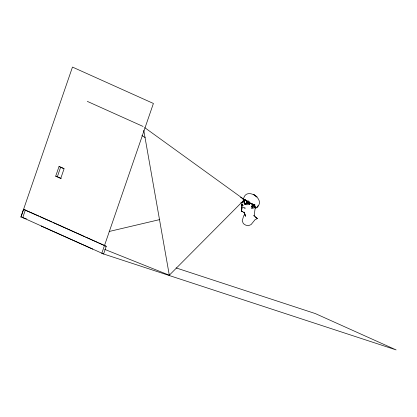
<?xml version="1.0" encoding="UTF-8"?>
<svg xmlns="http://www.w3.org/2000/svg" width="417" height="417" viewBox="0 0 417 417"><rect width="100%" height="100%" fill="white"/><g stroke="black" fill="none" stroke-linecap="round" stroke-linejoin="round"><path stroke-width="0.63" d="M243.731 199.764A0.709 0.615 -38.3 0 1 243.773 200.051L243.768 200.129A0.735 0.672 -49.9 0 1 243.627 200.504L243.445 200.739A6.14 5.504 -71.8 0 1 243.147 201.15A6.052 5.385 -86.8 0 1 242.871 201.557L242.772 201.625A2.721 2.294 84.4 0 1 242.548 201.922L242.538 201.932A2.778 2.205 77.7 0 1 242.308 202.209L241.996 202.49A1.496 0.975 73.4 0 1 241.719 202.615A1.47 0.813 71.8 0 1 241.563 202.636L241.391 202.615A2.538 1.209 77.1 0 1 241.12 202.537L241.188 202.542A2.549 1.215 77.1 0 0 241.506 202.641A1.496 0.844 74.5 0 0 241.667 202.626L241.766 202.631A1.47 0.954 70.3 0 0 242.027 202.516L242.35 202.219A2.726 2.194 74.2 0 0 242.585 201.948A2.669 2.288 81.3 0 0 242.814 201.64M241.057 202.438L241.167 202.547A2.497 1.147 74.7 0 0 241.438 202.631L241.693 202.672A1.47 0.813 71.8 0 0 241.844 202.672L241.896 202.662A1.47 0.954 70.3 0 0 242.157 202.553L242.48 202.255A2.726 2.194 74.2 0 0 242.715 201.979A2.669 2.288 81.3 0 0 242.944 201.672L242.986 201.609A6.052 5.385 -86.8 0 0 243.273 201.192A6.14 5.504 -71.8 0 0 243.559 200.796L243.757 200.541A0.735 0.672 -49.9 0 0 243.898 200.16L243.898 200.087A0.709 0.615 -38.3 0 0 243.83 199.738M245.822 204.189A1.095 0.813 62 0 1 245.66 204.221L245.259 204.163A2.497 1.381 71.8 0 1 245.113 204.111A2.497 1.381 71.8 0 1 244.784 203.97L244.628 203.866A1.496 0.714 77.1 0 1 244.492 203.757L244.451 203.71A1.496 0.589 80.9 0 1 244.284 203.423L244.148 202.943A2.778 0.735 -88.9 0 1 244.107 202.563L244.107 202.547A2.721 0.615 -82.9 0 1 244.122 202.167L244.174 202.078A6.052 1.032 -76.7 0 1 244.263 201.604A6.14 1.089 -69.8 0 1 244.404 201.15L245.003 200.223A2.288 0.407 -53.6 0 1 245.081 200.176A2.111 0.62 -49 0 1 245.144 200.134L245.206 200.129A2.304 0.834 -53.2 0 1 245.29 200.144A9.565 4.008 -46.8 0 1 245.566 200.228A8.908 4.566 -43.3 0 1 245.822 200.337A9.299 5.645 -41.1 0 1 246.046 200.441L246.03 200.441A9.482 5.802 -44.1 0 0 245.78 200.327A9.075 4.764 -45.9 0 0 245.535 200.223A9.68 4.253 -49 0 0 245.295 200.144L245.206 200.129A2.08 0.547 -47 0 0 245.081 200.176M241.683 205.336L241.667 209.715L241.844 208.74L241.36 210.663L242.037 211.45L244.753 212.878L243.914 212.003L245.457 216.314L244.711 213.999L244.899 214.771L244.972 213.984L243.674 215.876L242.194 220.796L243.382 223.668L245.722 225.133L248.261 225.753L251.065 224.601L255.011 219.749L257.367 218.529L253.619 215.292M251.633 206.915L251.712 205.821L251.446 207.291M242.105 205.821L242.251 204.987L242.079 206.941M241.907 208.662L241.86 209.047L241.74 207.374M252.082 204.184L252.348 204.09M244.127 202.089L244.133 202.068A6.156 1.298 -76.6 0 1 244.211 201.593A6.198 1.345 -70.2 0 1 244.346 201.14L244.935 200.202A2.294 0.495 -55.1 0 1 245.019 200.16M241.969 204.2L242.063 203.673M246.457 203.293L246.963 201.416A0.688 0.594 -38.3 0 0 246.911 201.015L246.88 200.963M246.775 201.369L245.858 203.996A1.126 0.829 66 0 1 245.472 204.168L245.186 204.148A2.549 1.433 74.5 0 1 244.852 203.976L244.68 203.913M246.895 201.401L246.473 203.053M244.331 203.439L244.315 203.413A1.47 0.542 78.9 0 0 244.498 203.72L244.498 203.72A1.47 0.672 74.7 0 0 244.675 203.882L244.732 203.929A2.538 1.428 74.5 0 0 245.055 204.111L245.54 204.221A1.095 0.813 62 0 0 245.926 204.012L246.332 203.261L249.538 203.371M247.125 201.812C246.609 201.703 246.296 201.625 246.968 202.193L247.125 201.812L250.07 202.975M245.535 200.223L245.941 200.202L242.611 198.888M243.809 200.196C244.581 200.066 243.476 201.103 243.726 200.082M243.909 200.15L243.664 200.092A0.761 0.683 -53.8 0 1 243.512 200.556L243.387 200.723A6.198 5.442 -72.3 0 1 243.101 201.14A6.156 5.364 -85.1 0 1 242.824 201.547L242.824 201.547M244.352 200.374C245.149 201.312 243.168 200.051 244.55 200.405M244.471 200.78L244.581 200.426M249.392 203.366L246.374 203.287L246.828 201.411A0.688 0.594 -38.3 0 0 246.781 200.978L246.822 200.963A0.756 0.579 -46.2 0 0 246.676 200.796L246.629 200.759A5.405 4.191 -42.7 0 0 246.416 200.65A5.093 3.55 -40.7 0 0 246.093 200.468A9.482 5.802 -44.1 0 0 245.894 200.353L245.936 200.196M246.765 201.666C247 202.506 246.369 201.578 247.072 201.792M26.443 218.847L20.923 217.033L23.561 209.365L38.953 216.063M25.374 209.959L22.737 217.627L103.598 253.984L106.241 246.317L98.568 242.866M59.021 166.534L64.072 168.807L60.746 178.455L55.701 176.183L59.021 166.534L60.126 166.899M61.283 178.492L57.358 176.73L60.679 167.081L64.046 168.593M246.468 203.058L246.338 203.397M244.544 201.161L245.128 200.254A2.288 0.407 -53.6 0 1 245.206 200.207L245.405 200.176A9.68 4.253 -49 0 1 245.639 200.249L245.649 200.254A8.866 4.655 -45.9 0 1 245.832 200.327L245.894 200.353M246.254 203.564L246.051 204.049M247.203 202.287L247.354 201.906M252.05 204.236L247.005 201.765L246.854 202.146L247.557 202.433M246.072 200.457L246.051 200.452A5.166 3.586 -44 0 1 246.358 200.629L246.562 200.765A0.756 0.579 -46.2 0 1 246.697 200.916L246.76 200.947M246.51 200.551L246.629 200.759A0.745 0.579 -42.7 0 1 246.796 201.348M244.743 203.897A1.496 0.714 77.1 0 1 244.607 203.783L244.565 203.741A1.496 0.589 80.9 0 1 244.398 203.454L244.263 202.975A2.778 0.735 -88.9 0 1 244.226 202.594L244.221 202.579A2.721 0.615 -82.9 0 1 244.237 202.198L244.242 202.115A6.156 1.298 -76.6 0 1 244.331 201.625A6.198 1.345 -70.2 0 1 244.461 201.166L245.05 200.233A2.294 0.495 -55.1 0 1 245.133 200.191L245.217 200.144A2.294 0.766 -51.4 0 1 245.342 200.155L245.446 200.186A9.565 4.008 -46.8 0 1 245.691 200.264A8.908 4.566 -43.3 0 1 245.952 200.368A9.299 5.645 -41.1 0 1 246.171 200.473A5.166 3.586 -44 0 1 246.478 200.66L246.525 200.556M249.543 203.548L248.975 204.372L249.642 203.491M249.528 203.991L249.7 203.605L249.371 204.309L249.663 203.71L249.512 204.028M254.651 206.118L254.198 206.874L254.636 206.144M252.202 203.897L252.327 204.158L248.824 202.516M243.742 198.117C246.796 186.753 266.322 199.555 256.908 207.327L258.092 205.847L256.731 207.661L255.089 208.474L254.146 216.256M241.709 203.767L241.448 204.611L242.496 205.581L242.053 204.856M252.327 206.884L252.66 205.664L252.473 205.92M255.131 206.415L253.958 207.947M249.168 204.101L249.465 203.616L249.33 203.96M243.351 201.515L243.476 201.364M254.709 206.102L254.521 205.555L254.709 206.102L254.115 206.874L254.521 206.415M246.614 202.042L246.958 201.745L246.801 202.125L249.882 203.433M104.74 249.392L169.307 275.21L244.388 199.66L144.668 127.602M246.066 203.944L245.988 204.012A1.126 0.829 66 0 1 245.587 204.2L245.128 204.132M242.522 204.883L242.22 205.284M253.562 207.421L254.208 206.848M252.358 205.091L252.869 204.669M246.489 204.737L248.449 204.695M253.265 208.391L251.727 208.531L251.17 207.885M242.861 204.914L242.486 205.049L243.34 205.487M242.256 204.622L241.73 204.679M109.155 231.487L159.711 219.587M252.03 204.231L252.348 204.137M253.197 204.476L254.599 204.518L255.068 205.315M244.529 208.026L245.274 208.151L242.261 207.223M254.719 204.648L254.01 204.476L254.87 204.726M243.617 200.436L243.976 200.582M55.701 176.183L57.358 176.73M176.094 267.917L315.288 313.563L396.15 349.92L101.784 253.39L153.409 103.468L72.475 67.08L20.923 217.033M106.241 246.317L23.561 209.365M42.498 226.514L41.194 226.087L92.782 249.121M244.466 200.374L244.169 200.337M244.357 200.728L244.044 200.619M244.305 200.311L243.82 200.061A0.73 0.62 -42.9 0 0 243.747 199.712M243.142 199.279L245.577 200.233M247.255 201.703L250.169 202.881M252.431 203.955L253.937 204.559M246.828 202.339L249.741 203.512M243.799 200.504L243.815 200.139A0.761 0.683 -53.8 0 1 243.632 200.587L243.502 200.754A6.198 5.442 -72.3 0 1 243.215 201.171M87.32 101.383L143.083 126.455M40.131 216.595L51.937 221.901M53.115 222.433L84.401 236.496M85.579 237.028L97.385 242.334M248.662 201.187L249.455 201.739M247.787 200.754L248.678 201.192M246.145 200.473L246.202 200.488A5.093 3.55 -40.7 0 1 246.536 200.676A4.686 3.633 -42.7 0 1 246.671 200.759L246.744 200.812A0.745 0.579 -42.7 0 1 246.921 201.38M243.314 199.336L243.606 199.524M241.083 202.495L241.302 202.584A2.502 1.152 74.7 0 0 241.568 202.662A1.496 0.844 74.5 0 0 241.782 202.657L241.834 202.646A1.496 0.975 73.4 0 0 242.095 202.532L242.423 202.24A2.778 2.205 77.7 0 0 242.658 201.964A2.721 2.294 84.4 0 0 242.887 201.656L242.939 201.573A6.156 5.364 -85.1 0 0 243.21 201.176M243.575 199.545L243.32 199.357A2.111 1.658 -37.6 0 1 243.492 199.545M141.879 135.52L145.189 137.589M240.531 197.241L244.388 199.66M243.356 199.399L243.382 199.42A2.08 1.647 -33.4 0 1 243.518 199.529M253.781 206.087L252.54 205.909L253.505 205.899L254.25 206.451M255.115 216.866L257.367 218.529M244.857 203.96L244.805 203.913A1.47 0.672 74.7 0 1 244.67 203.804L244.628 203.757A1.47 0.542 78.9 0 1 244.456 203.47L244.32 202.99A2.726 0.625 90 0 1 244.284 202.61L244.279 202.594A2.669 0.5 -83.6 0 1 244.294 202.214L244.305 202.115A6.052 1.032 -76.7 0 1 244.393 201.64A6.14 1.089 -69.8 0 1 244.534 201.187M255.267 206.478L255.548 208.036L254.792 206.691M244.305 203.371L244.19 202.954A2.726 0.625 90 0 1 244.153 202.573A2.669 0.5 -83.6 0 1 244.169 202.177M143.761 130.302L169.307 275.21M241.631 207.682L241.803 208.224L241.631 207.682M253.26 205.065L253.906 205.044L253.26 205.065M252.822 207.702L252.363 207.619L252.822 207.702M255.037 195.417L253.531 194.416L257.034 196.933L255.037 195.417M242.037 211.45L241.36 210.663L242.037 211.45"/></g></svg>
